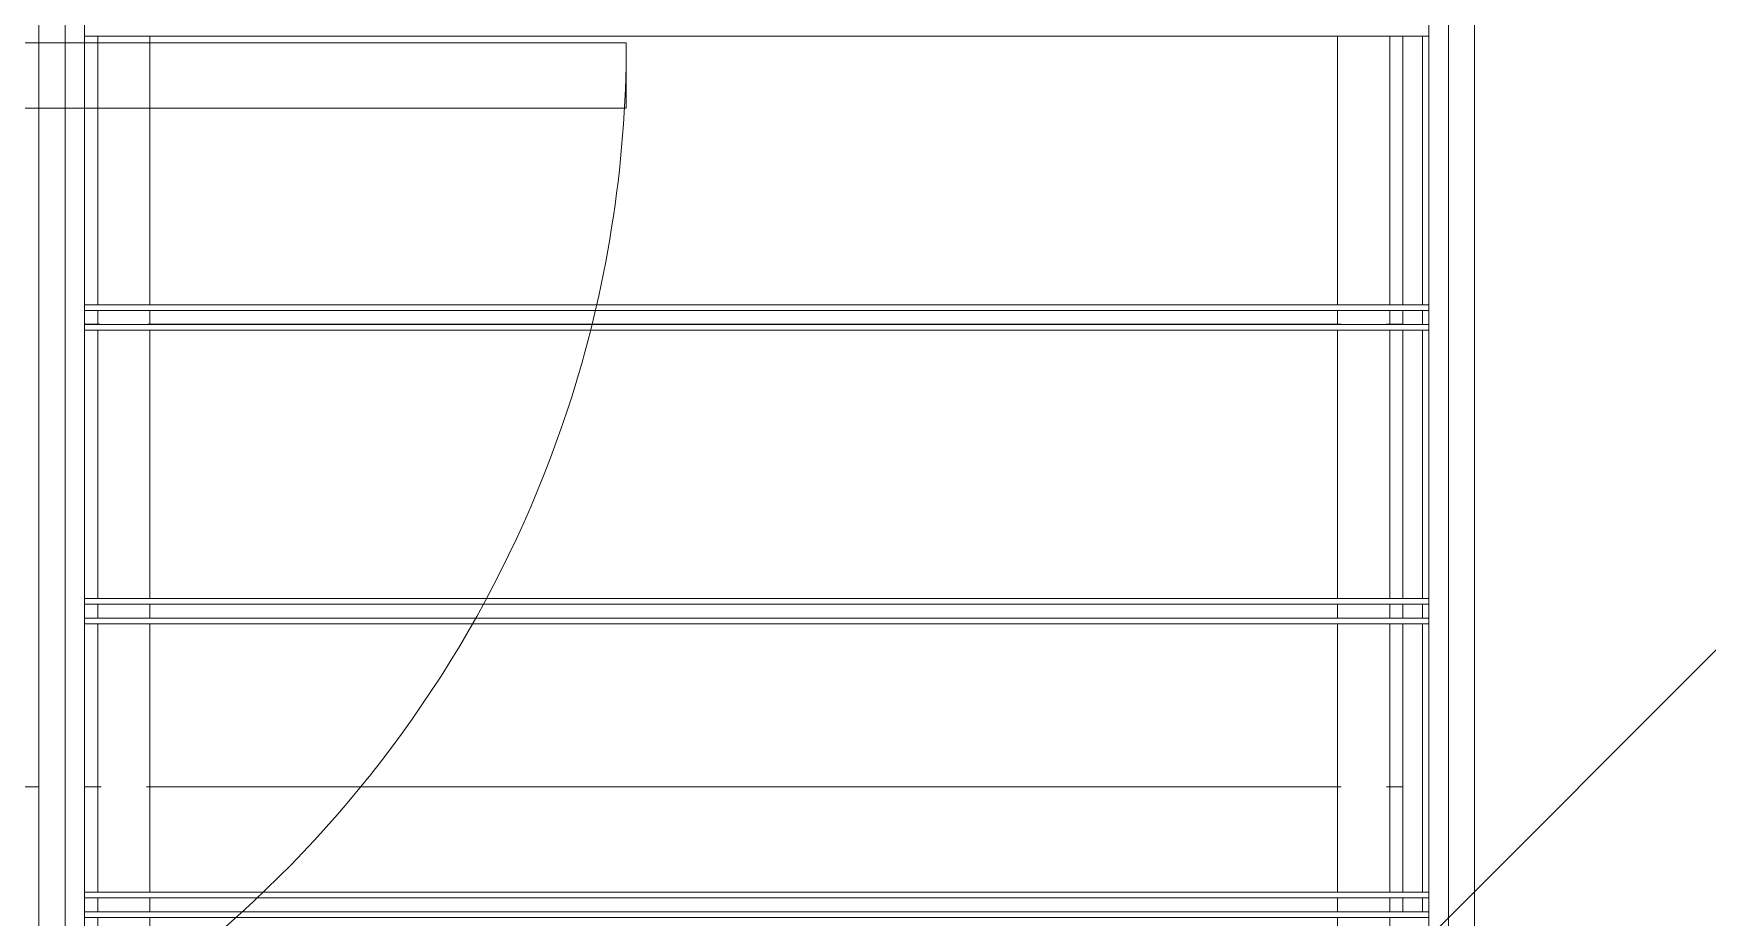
# Model space of a CAD drawing. Header units: millimetres. Extents: x -57519 to 497916, y -349472 to 446842.
# Drawn here: x 299698 to 300981, y 36932 to 37610 of the extents above; entities that cross this region are included whole.
import ezdxf

# ---------------------------------------------------------------- set-up
doc = ezdxf.new("R2010")
doc.units = ezdxf.units.MM
for name, color, linetype, lineweight in [('A-DETL-GENF', 92, 'Continuous', 5), ('A-DOOR', 31, 'Continuous', 5), ('A-DOOR-FRAM', 31, 'Continuous', 5), ('A-FLOR', 192, 'Continuous', 5), ('A-FLOR-HRAL', 11, 'Continuous', 5), ('A-WALL', 113, 'Continuous', 20), ('S-STRS', 31, 'Continuous', 5)]:
    doc.layers.add(name, color=color, linetype=linetype, lineweight=lineweight)

# ---------------------------------------------------------------- blocks, each defined once
blk = doc.blocks.new('Cast-In-Place Stair - Run_Internal_-2743869-SITE COVERAGE')
at = {"layer": 'S-STRS'}
for p, q in [((50939.3, 37757.5), (50939.3, 37607.5)), ((50939.3, 37607.5), (50939.3, 37382.5)), ((50939.3, 37386.8), (50939.3, 37607.5)), ((50974.3, 37607.5), (52004.3, 37607.5)), ((50939.3, 37397.5), (50939.3, 37386.8)), ((50939.3, 37386.8), (50939.3, 37397.5)), ((50974.3, 37401.8), (52004.3, 37401.8)), ((52004.3, 37397.5), (50974.3, 37397.5)), ((50939.3, 37382.5), (50939.3, 37157.5)), ((50939.3, 37161.8), (50939.3, 37382.5)), ((52004.3, 37386.8), (50974.3, 37386.8)), ((50974.3, 37382.5), (52004.3, 37382.5)), ((50974.3, 37176.8), (52004.3, 37176.8)), ((50939.3, 37172.5), (50939.3, 37161.8)), ((50939.3, 37161.8), (50939.3, 37172.5)), ((52004.3, 37172.5), (50974.3, 37172.5)), ((52004.3, 37161.8), (50974.3, 37161.8)), ((50939.3, 37157.5), (50939.3, 36932.5)), ((50939.3, 36936.8), (50939.3, 37157.5)), ((50974.3, 37157.5), (52004.3, 37157.5)), ((50939.3, 36947.5), (50939.3, 36936.8)), ((50939.3, 36936.8), (50939.3, 36947.5)), ((50974.3, 36951.8), (52004.3, 36951.8)), ((52004.3, 36947.5), (50974.3, 36947.5)), ((50939.3, 36932.5), (50939.3, 36707.5)), ((50939.3, 36711.8), (50939.3, 36932.5)), ((52004.3, 36936.8), (50974.3, 36936.8)), ((50974.3, 36932.5), (52004.3, 36932.5))]:
    blk.add_line(p, q, dxfattribs=at)
blk = doc.blocks.new('Cast-In-Place Stair - ___-2743868-SITE COVERAGE')
at = {"layer": 'S-STRS'}
for p, q in [((50939.3, 37607.5), (50939.3, 37386.8)), ((50939.3, 37401.8), (50939.3, 37607.5)), ((50939.3, 37401.8), (50939.3, 37386.8)), ((50939.3, 37397.5), (50939.3, 37386.8)), ((50939.3, 37386.8), (50939.3, 37397.5)), ((52004.3, 37401.8), (50974.3, 37401.8)), ((50939.3, 37382.5), (50939.3, 37161.8)), ((50939.3, 37176.8), (50939.3, 37382.5)), ((50974.3, 37386.8), (52004.3, 37386.8)), ((50939.3, 37176.8), (50939.3, 37161.8)), ((52004.3, 37176.8), (50974.3, 37176.8)), ((50939.3, 37172.5), (50939.3, 37161.8)), ((50939.3, 37161.8), (50939.3, 37172.5)), ((50974.3, 37161.8), (52004.3, 37161.8)), ((50939.3, 37157.5), (50939.3, 36936.8)), ((50939.3, 36951.8), (50939.3, 37157.5)), ((50939.3, 36951.8), (50939.3, 36936.8)), ((50939.3, 36947.5), (50939.3, 36936.8)), ((50939.3, 36936.8), (50939.3, 36947.5)), ((52004.3, 36951.8), (50974.3, 36951.8)), ((50939.3, 36932.5), (50939.3, 36711.8)), ((50974.3, 36936.8), (52004.3, 36936.8))]:
    blk.add_line(p, q, dxfattribs=at)
blk.add_blockref('Cast-In-Place Stair - Run_Internal_-2743869-SITE COVERAGE', (0, 0))
blk = doc.blocks.new('Monolithic Run - Run_Internal_-2743869-SITE COVERAGE')
at = {"layer": 'S-STRS'}
for p, q in [((50939.3, 37757.5), (50939.3, 37607.5)), ((50939.3, 37607.5), (50939.3, 37382.5)), ((50939.3, 37386.8), (50939.3, 37607.5)), ((50974.3, 37607.5), (52004.3, 37607.5)), ((50939.3, 37397.5), (50939.3, 37386.8)), ((50939.3, 37386.8), (50939.3, 37397.5)), ((50974.3, 37401.8), (52004.3, 37401.8)), ((52004.3, 37397.5), (50974.3, 37397.5)), ((50939.3, 37382.5), (50939.3, 37157.5)), ((50939.3, 37161.8), (50939.3, 37382.5)), ((52004.3, 37386.8), (50974.3, 37386.8)), ((50974.3, 37382.5), (52004.3, 37382.5)), ((50974.3, 37176.8), (52004.3, 37176.8)), ((50939.3, 37172.5), (50939.3, 37161.8)), ((50939.3, 37161.8), (50939.3, 37172.5)), ((52004.3, 37172.5), (50974.3, 37172.5)), ((52004.3, 37161.8), (50974.3, 37161.8)), ((50939.3, 37157.5), (50939.3, 36932.5)), ((50939.3, 36936.8), (50939.3, 37157.5)), ((50974.3, 37157.5), (52004.3, 37157.5)), ((50939.3, 36947.5), (50939.3, 36936.8)), ((50939.3, 36936.8), (50939.3, 36947.5)), ((50974.3, 36951.8), (52004.3, 36951.8)), ((52004.3, 36947.5), (50974.3, 36947.5)), ((50939.3, 36932.5), (50939.3, 36707.5)), ((50939.3, 36711.8), (50939.3, 36932.5)), ((52004.3, 36936.8), (50974.3, 36936.8)), ((50974.3, 36932.5), (52004.3, 36932.5))]:
    blk.add_line(p, q, dxfattribs=at)
blk = doc.blocks.new('Precast Stair - Run_Internal_-6008556-SITE COVERAGE')
at = {"layer": 'S-STRS'}
for p, q in [((50939.3, 37607.5), (50939.3, 37401.8)), ((50939.3, 37401.8), (50939.3, 37607.5)), ((50974.3, 37607.5), (50985.6, 37607.5)), ((51022.9, 37607.5), (51935.7, 37607.5)), ((51972.9, 37607.5), (51984.3, 37607.5)), ((50939.3, 37397.5), (50939.3, 37386.9)), ((50939.3, 37386.9), (50939.3, 37397.5)), ((50939.3, 37397.5), (50939.3, 37386.8)), ((50939.3, 37386.9), (50939.3, 37397.5)), ((50974.3, 37401.9), (50985.8, 37401.9)), ((50985.8, 37397.5), (50974.3, 37397.5)), ((51022.8, 37401.9), (51935.8, 37401.9)), ((51935.8, 37397.5), (51022.8, 37397.5)), ((51972.8, 37401.9), (51984.3, 37401.9)), ((51984.3, 37397.5), (51972.8, 37397.5)), ((50939.3, 37382.5), (50939.3, 37176.8)), ((50939.3, 37176.8), (50939.3, 37382.5)), ((50985.8, 37386.9), (50974.3, 37386.9)), ((50974.3, 37382.5), (50987, 37382.5)), ((51021.6, 37382.5), (51937, 37382.5)), ((51937, 37386.9), (51022.8, 37386.9)), ((51984.3, 37386.9), (51971.6, 37386.9)), ((51971.6, 37382.5), (51984.3, 37382.5)), ((50974.3, 37176.9), (50987, 37176.9)), ((51021.6, 37176.9), (51937, 37176.9)), ((51971.6, 37176.9), (51984.3, 37176.9)), ((50939.3, 37172.5), (50939.3, 37161.9)), ((50939.3, 37161.9), (50939.3, 37172.5)), ((50939.3, 37172.5), (50939.3, 37161.8)), ((50939.3, 37161.9), (50939.3, 37172.5)), ((50987, 37172.5), (50974.3, 37172.5)), ((50987, 37161.9), (50974.3, 37161.9)), ((51937, 37172.5), (51021.6, 37172.5)), ((51937, 37161.9), (51021.6, 37161.9)), ((51984.3, 37172.5), (51971.6, 37172.5)), ((51984.3, 37161.9), (51971.6, 37161.9)), ((50939.3, 37157.5), (50939.3, 36951.8)), ((50939.3, 36951.8), (50939.3, 37157.5)), ((50974.3, 37157.5), (50987, 37157.5)), ((51021.6, 37157.5), (51937, 37157.5)), ((51971.6, 37157.5), (51984.3, 37157.5)), ((50939.3, 36947.5), (50939.3, 36936.9)), ((50939.3, 36936.9), (50939.3, 36947.5)), ((50939.3, 36947.5), (50939.3, 36936.8)), ((50939.3, 36936.9), (50939.3, 36947.5)), ((50974.3, 36951.9), (50987, 36951.9)), ((50987, 36947.5), (50974.3, 36947.5)), ((51021.6, 36951.9), (51937, 36951.9)), ((51935, 36947.5), (51021.6, 36947.5)), ((51971.6, 36951.9), (51984.3, 36951.9)), ((51984.3, 36947.5), (51973.6, 36947.5)), ((50987, 36936.9), (50974.3, 36936.9)), ((51935, 36936.9), (51021.6, 36936.9)), ((51984.3, 36936.9), (51973.6, 36936.9))]:
    blk.add_line(p, q, dxfattribs=at)
blk = doc.blocks.new('Precast Stair - ___-6008555-SITE COVERAGE')
at = {"layer": 'S-STRS'}
for p, q in [((50939.3, 37607.5), (50939.3, 37401.8)), ((50939.3, 37607.5), (50939.3, 37401.9)), ((50939.3, 37397.5), (50939.3, 37386.9)), ((50939.3, 37397.5), (50939.3, 37386.9)), ((50939.3, 37397.5), (50939.3, 37386.9)), ((50939.3, 37397.5), (50939.3, 37386.9)), ((50985.8, 37401.9), (50974.3, 37401.9)), ((51935.8, 37401.9), (51022.8, 37401.9)), ((51984.3, 37401.9), (51972.8, 37401.9)), ((50939.3, 37382.5), (50939.3, 37176.8)), ((50939.3, 37382.5), (50939.3, 37176.9)), ((50974.3, 37386.9), (50985.8, 37386.9)), ((51022.8, 37386.9), (51937, 37386.9)), ((51971.6, 37386.9), (51984.3, 37386.9)), ((50987, 37176.9), (50974.3, 37176.9)), ((51937, 37176.9), (51021.6, 37176.9)), ((51984.3, 37176.9), (51971.6, 37176.9)), ((50939.3, 37172.5), (50939.3, 37161.9)), ((50939.3, 37172.5), (50939.3, 37161.9)), ((50939.3, 37172.5), (50939.3, 37161.9)), ((50939.3, 37172.5), (50939.3, 37161.9)), ((50974.3, 37161.9), (50987, 37161.9)), ((51021.6, 37161.9), (51937, 37161.9)), ((51971.6, 37161.9), (51984.3, 37161.9)), ((50939.3, 37157.5), (50939.3, 36951.8)), ((50939.3, 37157.5), (50939.3, 36951.9)), ((50939.3, 36947.5), (50939.3, 36936.9)), ((50939.3, 36947.5), (50939.3, 36936.9)), ((50939.3, 36947.5), (50939.3, 36936.9)), ((50939.3, 36947.5), (50939.3, 36936.9)), ((50987, 36951.9), (50974.3, 36951.9)), ((51937, 36951.9), (51021.6, 36951.9)), ((51984.3, 36951.9), (51971.6, 36951.9)), ((50974.3, 36936.9), (50987, 36936.9)), ((51021.6, 36936.9), (51935, 36936.9)), ((51973.6, 36936.9), (51984.3, 36936.9))]:
    blk.add_line(p, q, dxfattribs=at)
blk.add_blockref('Precast Stair - Run_Internal_-6008556-SITE COVERAGE', (0, 0))
blk = doc.blocks.new('Monolithic Run - Run_Internal_-6008556-SITE COVERAGE')
at = {"layer": 'S-STRS'}
for p, q in [((50939.3, 37607.5), (50939.3, 37401.8)), ((50939.3, 37401.8), (50939.3, 37607.5)), ((50974.3, 37607.5), (50985.6, 37607.5)), ((51022.9, 37607.5), (51935.7, 37607.5)), ((51972.9, 37607.5), (51984.3, 37607.5)), ((50939.3, 37397.5), (50939.3, 37386.9)), ((50939.3, 37386.9), (50939.3, 37397.5)), ((50939.3, 37397.5), (50939.3, 37386.8)), ((50939.3, 37386.9), (50939.3, 37397.5)), ((50974.3, 37401.9), (50985.8, 37401.9)), ((50985.8, 37397.5), (50974.3, 37397.5)), ((51022.8, 37401.9), (51935.8, 37401.9)), ((51935.8, 37397.5), (51022.8, 37397.5)), ((51972.8, 37401.9), (51984.3, 37401.9)), ((51984.3, 37397.5), (51972.8, 37397.5)), ((50939.3, 37382.5), (50939.3, 37176.8)), ((50939.3, 37176.8), (50939.3, 37382.5)), ((50985.8, 37386.9), (50974.3, 37386.9)), ((50974.3, 37382.5), (50987, 37382.5)), ((51021.6, 37382.5), (51937, 37382.5)), ((51937, 37386.9), (51022.8, 37386.9)), ((51984.3, 37386.9), (51971.6, 37386.9)), ((51971.6, 37382.5), (51984.3, 37382.5)), ((50974.3, 37176.9), (50987, 37176.9)), ((51021.6, 37176.9), (51937, 37176.9)), ((51971.6, 37176.9), (51984.3, 37176.9)), ((50939.3, 37172.5), (50939.3, 37161.9)), ((50939.3, 37161.9), (50939.3, 37172.5)), ((50939.3, 37172.5), (50939.3, 37161.8)), ((50939.3, 37161.9), (50939.3, 37172.5)), ((50987, 37172.5), (50974.3, 37172.5)), ((50987, 37161.9), (50974.3, 37161.9)), ((51937, 37172.5), (51021.6, 37172.5)), ((51937, 37161.9), (51021.6, 37161.9)), ((51984.3, 37172.5), (51971.6, 37172.5)), ((51984.3, 37161.9), (51971.6, 37161.9)), ((50939.3, 37157.5), (50939.3, 36951.8)), ((50939.3, 36951.8), (50939.3, 37157.5)), ((50974.3, 37157.5), (50987, 37157.5)), ((51021.6, 37157.5), (51937, 37157.5)), ((51971.6, 37157.5), (51984.3, 37157.5)), ((50939.3, 36947.5), (50939.3, 36936.9)), ((50939.3, 36936.9), (50939.3, 36947.5)), ((50939.3, 36947.5), (50939.3, 36936.8)), ((50939.3, 36936.9), (50939.3, 36947.5)), ((50974.3, 36951.9), (50987, 36951.9)), ((50987, 36947.5), (50974.3, 36947.5)), ((51021.6, 36951.9), (51937, 36951.9)), ((51935, 36947.5), (51021.6, 36947.5)), ((51971.6, 36951.9), (51984.3, 36951.9)), ((51984.3, 36947.5), (51973.6, 36947.5)), ((50987, 36936.9), (50974.3, 36936.9)), ((51935, 36936.9), (51021.6, 36936.9)), ((51984.3, 36936.9), (51973.6, 36936.9))]:
    blk.add_line(p, q, dxfattribs=at)
blk = doc.blocks.new('Railing - Railing-6055315-SITE COVERAGE')
at = {"layer": 'A-FLOR-HRAL'}
for p, q in [((51934.3, 37607.5), (51934.3, 37401.8)), ((51974.3, 37401.8), (51974.3, 37607.5)), ((51934.3, 37397.5), (51934.3, 37386.8)), ((51974.3, 37386.8), (51974.3, 37397.5)), ((51934.3, 37382.5), (51934.3, 37176.8)), ((51974.3, 37176.8), (51974.3, 37382.5)), ((51934.3, 37172.5), (51934.3, 37161.8)), ((51974.3, 37161.8), (51974.3, 37172.5)), ((51934.3, 37157.5), (51934.3, 36951.8)), ((51974.3, 36951.8), (51974.3, 37157.5)), ((51934.3, 36947.5), (51934.3, 36936.8)), ((51974.3, 36936.8), (51974.3, 36947.5)), ((51934.3, 36932.5), (51934.3, 36726.8)), ((51974.3, 36726.8), (51974.3, 36932.5))]:
    blk.add_line(p, q, dxfattribs=at)
blk = doc.blocks.new('Railing - Railing-7308593-SITE COVERAGE')
at = {"layer": 'A-FLOR-HRAL'}
for p, q in [((50984.3, 37607.5), (50984.3, 37401.8)), ((51024.3, 37401.8), (51024.3, 37607.5)), ((50984.3, 37397.5), (50984.3, 37386.8)), ((51024.3, 37386.8), (51024.3, 37397.5)), ((50984.3, 37382.5), (50984.3, 37176.8)), ((51024.3, 37176.8), (51024.3, 37382.5)), ((50984.3, 37172.5), (50984.3, 37161.8)), ((51024.3, 37161.8), (51024.3, 37172.5)), ((50984.3, 37157.5), (50984.3, 36951.8)), ((51024.3, 36951.8), (51024.3, 37157.5)), ((50984.3, 36947.5), (50984.3, 36936.8)), ((51024.3, 36936.8), (51024.3, 36947.5)), ((50984.3, 36932.5), (50984.3, 36726.8)), ((51024.3, 36726.8), (51024.3, 36932.5))]:
    blk.add_line(p, q, dxfattribs=at)
blk = doc.blocks.new('Railing - Railing-13704557-SITE COVERAGE')
at = {"layer": 'A-FLOR-HRAL'}
for p, q in [((50984.3, 37607.5), (50984.3, 37401.8)), ((51024.3, 37401.8), (51024.3, 37607.5)), ((50984.3, 37397.5), (50984.3, 37386.8)), ((51024.3, 37386.8), (51024.3, 37397.5)), ((50984.3, 37382.5), (50984.3, 37176.8)), ((51024.3, 37176.8), (51024.3, 37382.5)), ((50984.3, 37172.5), (50984.3, 37161.8)), ((51024.3, 37161.8), (51024.3, 37172.5)), ((50984.3, 37157.5), (50984.3, 36951.8)), ((51024.3, 36951.8), (51024.3, 37157.5)), ((50984.3, 36947.5), (50984.3, 36936.8)), ((51024.3, 36936.8), (51024.3, 36947.5)), ((50984.3, 36932.5), (50984.3, 36726.8)), ((51024.3, 36726.8), (51024.3, 36932.5))]:
    blk.add_line(p, q, dxfattribs=at)
blk = doc.blocks.new('Railing - Railing-13704605-SITE COVERAGE')
at = {"layer": 'A-FLOR-HRAL'}
for p, q in [((50984.3, 37607.5), (50984.3, 37401.8)), ((51024.3, 37401.8), (51024.3, 37607.5)), ((50984.3, 37397.5), (50984.3, 37386.8)), ((51024.3, 37386.8), (51024.3, 37397.5)), ((50984.3, 37382.5), (50984.3, 37176.8)), ((51024.3, 37176.8), (51024.3, 37382.5)), ((50984.3, 37172.5), (50984.3, 37161.8)), ((51024.3, 37161.8), (51024.3, 37172.5)), ((50984.3, 37157.5), (50984.3, 36951.8)), ((51024.3, 36951.8), (51024.3, 37157.5)), ((50984.3, 36947.5), (50984.3, 36936.8)), ((51024.3, 36936.8), (51024.3, 36947.5)), ((50984.3, 36932.5), (50984.3, 36726.8)), ((51024.3, 36726.8), (51024.3, 36932.5))]:
    blk.add_line(p, q, dxfattribs=at)
blk = doc.blocks.new('DLN-Single Door__X01_ - _M02a_ 900 x 2450 _WH_-16935525-SITE COVERAGE')
at = {"layer": 'A-DOOR'}
for p, q in [((-450, 975), (-400, 975)), ((-450, 75), (-450, 975)), ((-400, 975), (-400, 75)), ((-490, 105), (-460, 105)), ((-490, 75), (-490, 105)), ((-490, 105), (-490, 75)), ((-460, 105), (-490, 105)), ((-460, 105), (-460, 75)), ((-460, 75), (-460, 105)), ((460, 75), (460, 105)), ((460, 105), (490, 105)), ((460, 105), (460, 75)), ((460, 105), (490, 105)), ((490, 105), (490, 75)), ((490, 75), (490, 105)), ((-460, 75), (-490, 75)), ((-490, 75), (-475, 75)), ((-475, 75), (-460, 75)), ((-400, 75), (-450, 75)), ((490, 75), (460, 75)), ((475, 75), (460, 75)), ((490, 75), (475, 75)), ((-490, -75), (-460, -75)), ((-490, -105), (-490, -75)), ((-490, -75), (-490, -105)), ((-475, -75), (-490, -75)), ((-460, -75), (-475, -75)), ((-460, -75), (-460, -105)), ((-460, -105), (-460, -75)), ((460, -105), (460, -75)), ((460, -75), (490, -75)), ((460, -75), (460, -105)), ((460, -75), (475, -75)), ((475, -75), (490, -75)), ((490, -75), (490, -105)), ((490, -105), (490, -75)), ((-460, -105), (-490, -105)), ((-490, -105), (-460, -105)), ((490, -105), (460, -105)), ((490, -105), (460, -105))]:
    blk.add_line(p, q, dxfattribs=at)
for start, end in [(71.9, 90), (17.6, 71.9), (359.5, 17.6)]:
    blk.add_arc((-450, 75), 900, start, end, dxfattribs=at)
at = {"layer": 'A-DOOR-FRAM'}
for p, q in [((-475, 75), (-450, 75)), ((-475, -75), (-475, 75)), ((-475, 75), (-475, -75)), ((-475, 75), (-460, 75)), ((-460, 75), (-450, 75)), ((-450, 75), (-450, 25)), ((-450, 25), (-450, 75)), ((450, 75), (475, 75)), ((450, 25), (450, 75)), ((450, 75), (450, 25)), ((460, 75), (450, 75)), ((475, 75), (460, 75)), ((475, 75), (475, -75)), ((475, -75), (475, 75)), ((-450, 25), (-425, 25)), ((-450, 25), (-425, 25)), ((-425, 25), (-425, -75)), ((-425, -75), (-425, 25)), ((425, 25), (450, 25)), ((425, -75), (425, 25)), ((450, 25), (425, 25)), ((425, 25), (425, -75)), ((-425, -75), (-475, -75)), ((-460, -75), (-475, -75)), ((-425, -75), (-460, -75)), ((475, -75), (425, -75)), ((425, -75), (460, -75)), ((460, -75), (475, -75))]:
    blk.add_line(p, q, dxfattribs=at)

msp = doc.modelspace()

# ---------------------------------------------------------------- hatches: boundary and pattern name
at = {"layer": 'A-DETL-GENF'}
h = msp.add_hatch(dxfattribs=at)
h.set_pattern_fill('FP_40', color=250, style=0, pattern_type=2)
h.set_pattern_definition([(45, (248763.4, 0), (-1257.236, 1257.236), []), (45, (248763.4, 1905), (-1257.236, 1257.236), [])])
h.paths.add_polyline_path([(325750.1, -8642.5), (328562.7, -8642.5), (328562.7, 4657.5), (341312.7, 4657.5), (341312.7, 30557.5), (342712.7, 30557.5), (342712.7, 48907.7), (339962.7, 48907.7), (339962.7, 52157.5), (338962.7, 52157.5), (338962.7, 53757.5), (297512.7, 53757.5), (297512.7, 52247.5), (286277.7, 52247.5), (286277.7, 34407.5), (285902.7, 34407.5), (285902.7, 7407.5), (286277.7, 7407.5), (286277.7, -2267.5), (315555.2, -2267.5), (315555.2, -8642.5), (321257.1, -8642.5)], flags=0)

# ---------------------------------------------------------------- linework, layer by layer
at = {"layer": 'A-FLOR'}
for p, q in [((299702.7, 37032.5), (299602.7, 37032.5)), ((299750.4, 37032.5), (299737.7, 37032.5)), ((300700.4, 37032.5), (299785.1, 37032.5)), ((300747.7, 37032.5), (300735.1, 37032.5))]:
    msp.add_line(p, q, dxfattribs=at)
at = {"layer": 'A-WALL', "lineweight": 5}
for p, q in [((300802.7, 39587.5), (300802.7, 34257.5)), ((299702.7, 34107.5), (299702.7, 38522.5)), ((299722.7, 38522.5), (299722.7, 34107.5)), ((299737.7, 38522.5), (299737.7, 35586.8)), ((300767.7, 34151.8), (300767.7, 37904.1)), ((300782.7, 34150.7), (300782.7, 37905.5)), ((299702.7, 35492.5), (299702.7, 37832.5)), ((300747.7, 37401.8), (300747.7, 37607.5)), ((300762.7, 37607.5), (300762.7, 37401.8)), ((300747.7, 37386.8), (300747.7, 37397.5)), ((300762.7, 37397.5), (300762.7, 37386.8)), ((300747.7, 37176.8), (300747.7, 37382.5)), ((300762.7, 37382.5), (300762.7, 37176.8)), ((300747.7, 37161.8), (300747.7, 37172.5)), ((300762.7, 37172.5), (300762.7, 37161.8)), ((300747.7, 36951.8), (300747.7, 37157.5)), ((300762.7, 37157.5), (300762.7, 36951.8)), ((300747.7, 36936.8), (300747.7, 36947.5)), ((300762.7, 36947.5), (300762.7, 36936.8))]:
    msp.add_line(p, q, dxfattribs=at)
at = {"layer": 'S-STRS'}
for p, q in [((299702.7, 37607.5), (299702.7, 37386.8)), ((299702.7, 37401.8), (299702.7, 37607.5)), ((299702.7, 37607.5), (299702.7, 37401.8)), ((299702.7, 37607.5), (299702.7, 37401.9)), ((299702.7, 37401.8), (299702.7, 37386.8)), ((299702.7, 37397.5), (299702.7, 37386.8)), ((299702.7, 37386.8), (299702.7, 37397.5)), ((299702.7, 37397.5), (299702.7, 37386.9)), ((299702.7, 37397.5), (299702.7, 37386.9)), ((299702.7, 37397.5), (299702.7, 37386.9)), ((299702.7, 37397.5), (299702.7, 37386.9)), ((299749.2, 37401.9), (299737.7, 37401.9)), ((300767.7, 37401.8), (299737.7, 37401.8)), ((300699.2, 37401.9), (299786.2, 37401.9)), ((300747.7, 37401.9), (300736.2, 37401.9)), ((299702.7, 37382.5), (299702.7, 37161.8)), ((299702.7, 37176.8), (299702.7, 37382.5)), ((299702.7, 37382.5), (299702.7, 37176.8)), ((299702.7, 37382.5), (299702.7, 37176.9)), ((299737.7, 37386.9), (299749.2, 37386.9)), ((299737.7, 37386.8), (300767.7, 37386.8)), ((299786.2, 37386.9), (300700.4, 37386.9)), ((300735.1, 37386.9), (300747.7, 37386.9)), ((299702.7, 37176.8), (299702.7, 37161.8)), ((299750.4, 37176.9), (299737.7, 37176.9)), ((300767.7, 37176.8), (299737.7, 37176.8)), ((300700.4, 37176.9), (299785.1, 37176.9)), ((300747.7, 37176.9), (300735.1, 37176.9)), ((299702.7, 37172.5), (299702.7, 37161.8)), ((299702.7, 37161.8), (299702.7, 37172.5)), ((299702.7, 37172.5), (299702.7, 37161.9)), ((299702.7, 37172.5), (299702.7, 37161.9)), ((299702.7, 37172.5), (299702.7, 37161.9)), ((299702.7, 37172.5), (299702.7, 37161.9)), ((299737.7, 37161.9), (299750.4, 37161.9)), ((299737.7, 37161.8), (300767.7, 37161.8)), ((299785.1, 37161.9), (300700.4, 37161.9)), ((300735.1, 37161.9), (300747.7, 37161.9)), ((299702.7, 37157.5), (299702.7, 36936.8)), ((299702.7, 36951.8), (299702.7, 37157.5)), ((299702.7, 37157.5), (299702.7, 36951.8)), ((299702.7, 37157.5), (299702.7, 36951.9)), ((299702.7, 36951.8), (299702.7, 36936.8)), ((299702.7, 36947.5), (299702.7, 36936.8)), ((299702.7, 36936.8), (299702.7, 36947.5)), ((299702.7, 36947.5), (299702.7, 36936.9)), ((299702.7, 36947.5), (299702.7, 36936.9)), ((299702.7, 36947.5), (299702.7, 36936.9)), ((299702.7, 36947.5), (299702.7, 36936.9)), ((299750.4, 36951.9), (299737.7, 36951.9)), ((300767.7, 36951.8), (299737.7, 36951.8)), ((300700.4, 36951.9), (299785.1, 36951.9)), ((300747.7, 36951.9), (300735.1, 36951.9)), ((299702.7, 36932.5), (299702.7, 36711.8)), ((299737.7, 36936.9), (299750.4, 36936.9)), ((299737.7, 36936.8), (300767.7, 36936.8)), ((299785.1, 36936.9), (300698.4, 36936.9)), ((300737.1, 36936.9), (300747.7, 36936.9))]:
    msp.add_line(p, q, dxfattribs=at)

# ---------------------------------------------------------------- block references
at = {"color": 254, "lineweight": 5}
for name in ['Monolithic Run - Run_Internal_-6008556-SITE COVERAGE', 'Monolithic Run - Run_Internal_-2743869-SITE COVERAGE']:
    msp.add_blockref(name, (248763.4, 0), dxfattribs=at)
at = {"layer": 'A-DOOR', "rotation": 270}
msp.add_blockref('DLN-Single Door__X01_ - _M02a_ 900 x 2450 _WH_-16935525-SITE COVERAGE', (299177.7, 37152.5), dxfattribs=at)
at = {"layer": 'A-FLOR-HRAL'}
for name in ['Railing - Railing-6055315-SITE COVERAGE', 'Railing - Railing-7308593-SITE COVERAGE', 'Railing - Railing-13704557-SITE COVERAGE', 'Railing - Railing-13704605-SITE COVERAGE']:
    msp.add_blockref(name, (248763.4, 0), dxfattribs=at)
at = {"layer": 'S-STRS'}
for name in ['Precast Stair - ___-6008555-SITE COVERAGE', 'Cast-In-Place Stair - ___-2743868-SITE COVERAGE']:
    msp.add_blockref(name, (248763.4, 0), dxfattribs=at)

doc.saveas('drawing.dxf')
